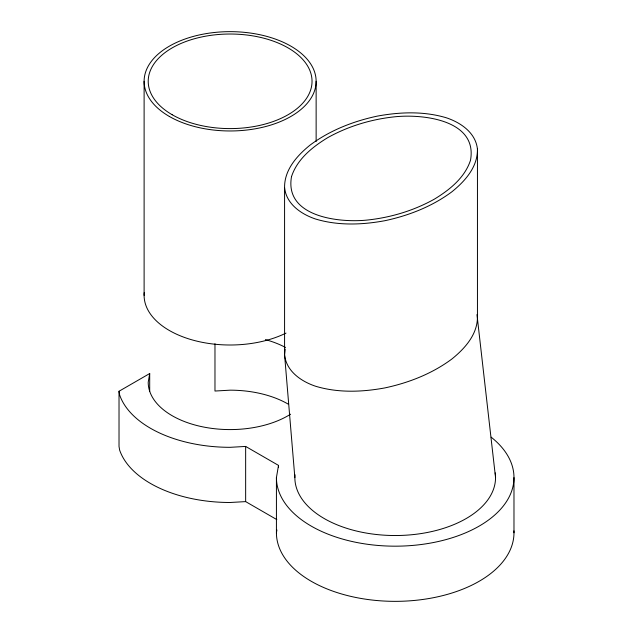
<?xml version="1.0" encoding="UTF-8"?>
<svg xmlns="http://www.w3.org/2000/svg" width="633" height="633" viewBox="0 0 633 633"><rect width="100%" height="100%" fill="white"/><g stroke="black" fill="none" stroke-linecap="round" stroke-linejoin="round"><path stroke-width="0.95" d="M284.581 187.684C284.241 169.866 297.075 155.615 310.115 145.068C329.88 130.374 353.206 121.259 377.181 116.14C400.056 111.922 424.007 111.044 446.487 117.833C460.879 122.66 475.747 132.843 477.448 149.166L477.448 316.373C477.788 334.192 464.954 348.443 451.915 358.982C432.149 373.684 408.823 382.799 384.848 387.918C361.965 392.128 338.022 393.014 315.535 386.225C301.15 381.398 286.282 371.207 284.581 354.891L284.581 187.684C286.282 204 301.15 214.183 315.535 219.01C338.022 225.807 361.965 224.921 384.848 220.711C408.823 215.592 432.149 206.477 451.915 191.775C464.954 181.228 477.788 166.985 477.448 149.166M285.182 349.131L284.581 354.891L294.859 477.599M276.819 519.606L245.651 501.613L230.119 502.491A112.634 65.025 0 0 1 119.653 450.15L119.02 446.431L119.02 391.257L149.697 373.541L148.209 382.285A81.918 47.293 0 0 0 200.495 426.381A81.918 47.293 0 0 0 290.602 414.18M513.933 530.858A118.775 68.578 0 0 1 396.859 601.342A118.775 68.578 0 0 1 276.423 532.772L276.423 477.599L278.504 465.397L245.651 446.431L230.119 447.317A112.634 65.025 0 0 1 119.653 394.976L119.02 391.257M276.423 532.772L276.906 529.963M476.973 314.585L495.552 477.599M513.98 477.599L513.98 532.772M316.136 81.309L316.136 141.476M278.504 465.397L278.504 467.368M245.651 446.431L245.651 501.613M214.975 343.735L214.975 391.036L230.119 390.173A81.918 47.293 0 0 1 288.047 404.028M149.697 373.541L149.697 391.273M144.11 81.309L144.11 295.342M491.161 437.181A118.775 68.578 0 0 1 432.015 542.798A118.775 68.578 0 0 1 276.423 477.599M265.377 339.597A81.918 47.293 0 0 1 285.562 347.47M495.212 472.867A100.346 57.935 0 0 1 396.851 535.518A100.346 57.935 0 0 1 294.978 474.758M285.997 333.093A86.009 49.659 0 0 1 191.957 339.85A86.009 49.659 0 0 1 144.245 292.573M291.52 176.583C284.217 216.787 338.797 222.935 366.879 220.094C390.458 217.633 413.571 210.757 434.301 199.189C449.549 189.908 464.733 177.841 470.509 160.268C477.804 120.056 423.224 113.916 395.142 116.757C371.563 119.21 348.459 126.086 327.72 137.654C312.473 146.943 297.296 159.01 291.52 176.583M172.2 114.747A81.918 47.293 0 0 0 309.244 93.549A81.918 47.293 0 0 0 208.922 35.63A81.918 47.293 0 0 0 172.2 114.747M169.304 116.425A86.009 49.659 0 0 0 313.2 94.159A86.009 49.659 0 0 0 207.861 33.343A86.009 49.659 0 0 0 169.304 116.425"/></g></svg>
